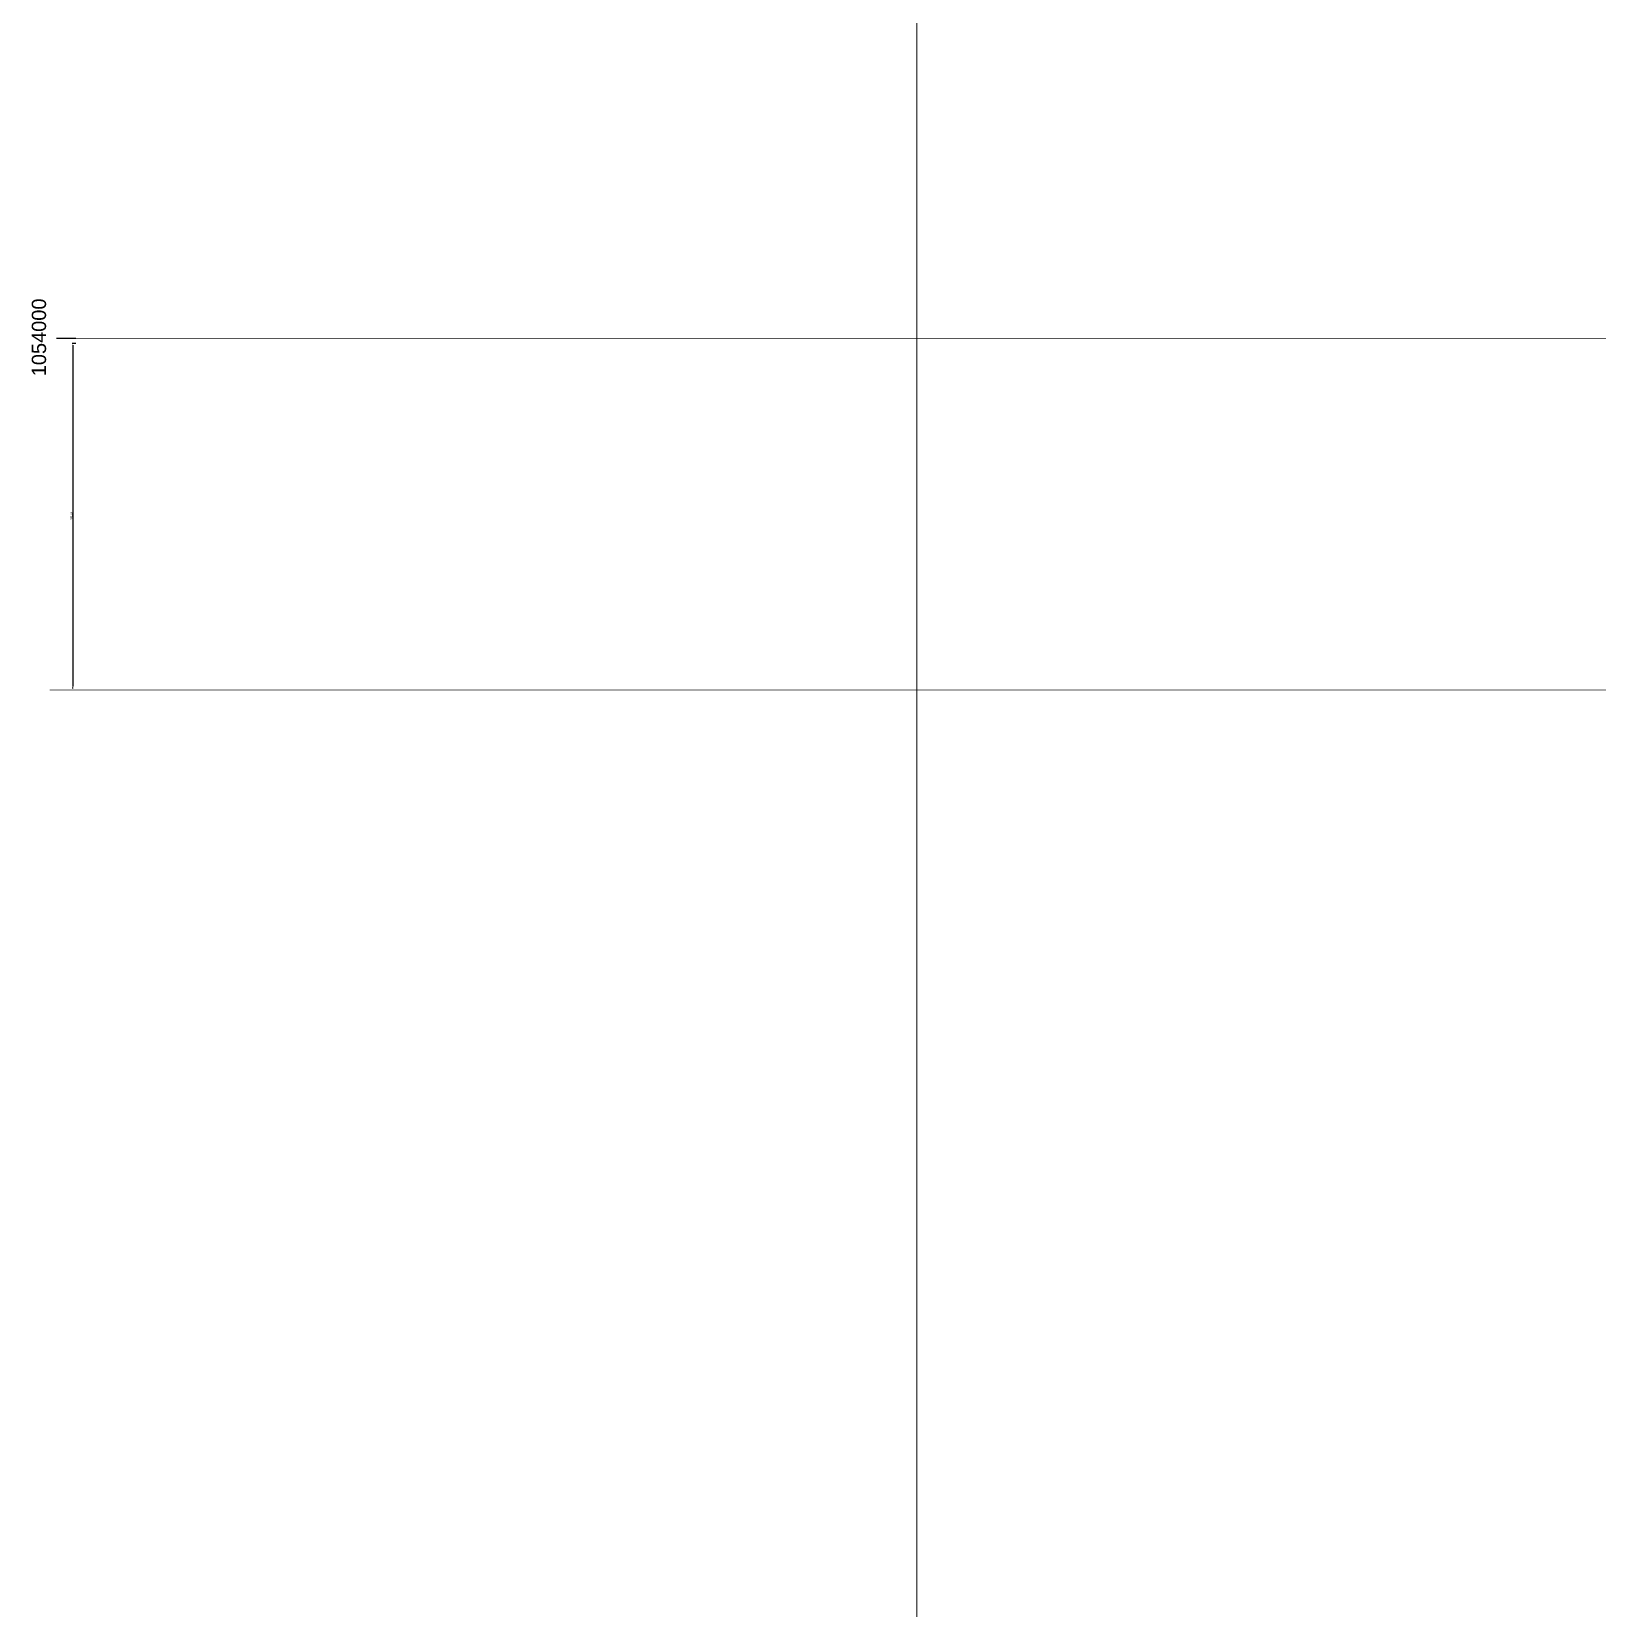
# Model space of a CAD drawing. Header units: millimetres. Extents: x -3588 to 75209, y -3737 to 38254.
# Drawn here: x 11335 to 13614, y 31900 to 34194 of the extents above; entities that cross this region are included whole.
import ezdxf

# ---------------------------------------------------------------- set-up
doc = ezdxf.new("R2010")
doc.units = ezdxf.units.MM
doc.layers.add('P', color=253, linetype='Continuous')
doc.layers.add('T', color=7, linetype='Continuous')
doc.dimstyles.new('ISO-25', dxfattribs={"dimtxt": 2.5, "dimasz": 2.5, "dimexe": 1.25, "dimexo": 0.625, "dimtad": 1, "dimtxsty": 'Standard', "dimcen": 2.5, "dimadec": 0, "dimazin": 0, "dimtfac": 1, "dimtmove": 0, "dimatfit": 3, "dimfxl": 1, "dimarcsym": 0})

# ---------------------------------------------------------------- blocks, each defined once
blk = doc.blocks.new('*D591')
at = {"color": 0, "lineweight": -2, "transparency": 16777216}
for p, q in [((11399.8, 33740.4), (11394.3, 33740.4)), ((11395.5, 33737.9), (11395.5, 33241.6)), ((11395.8, 33239.1), (11394.3, 33239.1))]:
    blk.add_line(p, q, dxfattribs=at)
at = {"color": 0, "transparency": 16777216}
for points in [[(11395.1, 33737.9), (11395.9, 33737.9), (11395.5, 33740.4)], [(11395.1, 33241.6), (11395.9, 33241.6), (11395.5, 33239.1)]]:
    blk.add_solid(points, dxfattribs=at)
at = {"layer": 'Defpoints', "color": 0, "transparency": 16777216}
for p in [(11400.4, 33740.4), (11395.5, 33239.1), (11396.4, 33239.1)]:
    blk.add_point(p, dxfattribs=at)
at = {"color": 0, "transparency": 16777216, "insert": (11393.4, 33489.7), "char_height": 2.5, "attachment_point": 5, "rotation": 90}
blk.add_mtext('501,29', dxfattribs=at)

msp = doc.modelspace()

# ---------------------------------------------------------------- linework, layer by layer
at = {"layer": 'P', "const_width": 1.2}
msp.add_lwpolyline([(12623.292, 27097.434), (12623.292, 36423.662)], dxfattribs=at)
at = {"layer": 'P'}
msp.add_lwpolyline([(11399.857, 33747.569), (11371.338, 33747.569)], dxfattribs=at)
at = {"layer": 'P', "color": 254, "const_width": 1.2}
for points in [[(11399.857, 33747.569), (26600.487, 33747.569)], [(11361.594, 33236.293), (26562.224, 33236.293)]]:
    msp.add_lwpolyline(points, dxfattribs=at)

# ---------------------------------------------------------------- texts
at = {"layer": 'T', "insert": (11335.57, 33692.852), "char_height": 20.80483, "attachment_point": 1, "rotation": 90}
msp.add_mtext('{\\fArial|b0|i0|c0|p18;1054000}', dxfattribs=at)

# ---------------------------------------------------------------- dimensions: what is measured, and where the dimension line sits
dim = msp.add_linear_dim(base=(11395.508, 33239.08), p1=(11400.437, 33740.369), p2=(11396.395, 33239.08), angle=90, dimstyle='ISO-25')
dim.commit()
dim.dimension.update_dxf_attribs({"geometry": '*D591', "text_midpoint": (11393.425, 33489.724)})

doc.saveas('drawing.dxf')
